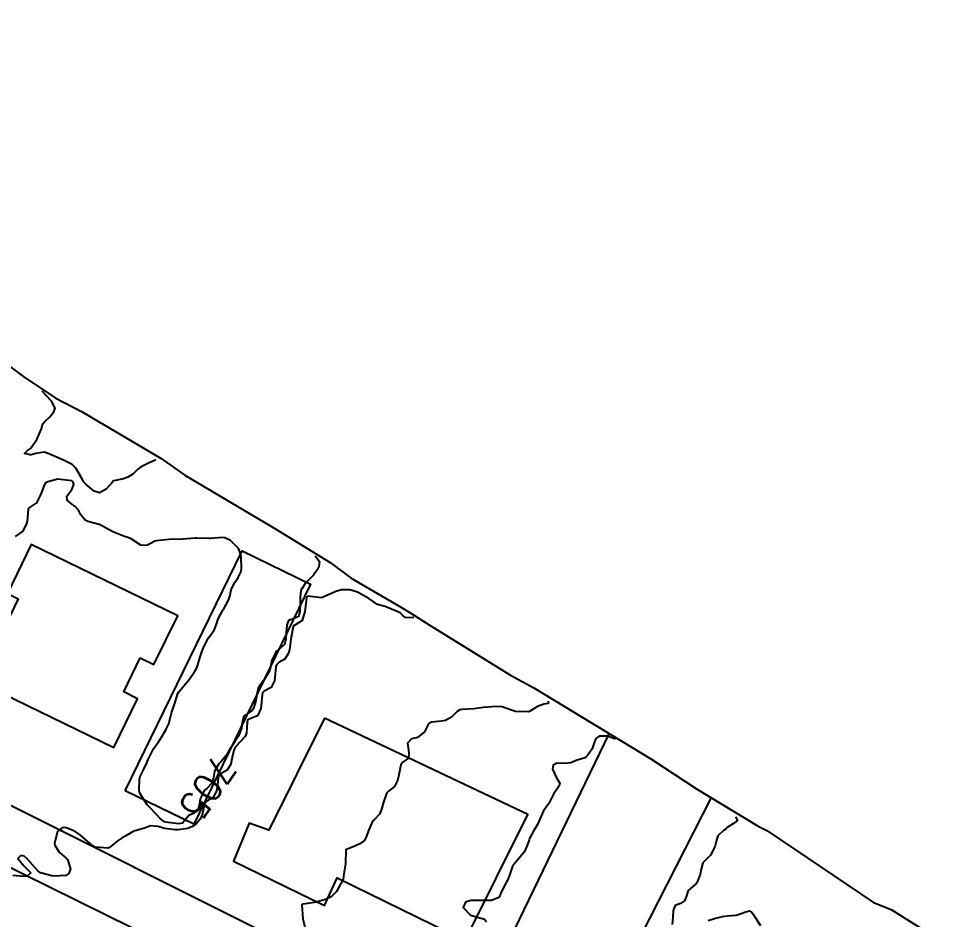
# Model space of a CAD drawing. Header units: metres. Extents: x 286371 to 293043, y 7462578 to 7466404.
# Drawn here: x 286648.7 to 286781, y 7466185.3 to 7466314.2 of the extents above; entities that cross this region are included whole.
import ezdxf
from ezdxf.enums import TextEntityAlignment as Align

# ---------------------------------------------------------------- set-up
doc = ezdxf.new("R2010")
doc.units = ezdxf.units.M
doc.header["$MEASUREMENT"] = 0
for name, color, linetype in [('Area', 45, 'Continuous'), ('Cotas', 45, 'Continuous'), ('Curvas de Nivel 1m', 11, 'Continuous'), ('Curvas de Nivel 5m', 15, 'Continuous'), ('Edificações', 30, 'Continuous'), ('Vias primárias', 230, 'Continuous')]:
    doc.layers.add(name, color=color, linetype=linetype)
doc.styles.add('Style-STANDARD', font='STANDARD.shx')

msp = doc.modelspace()

# ---------------------------------------------------------------- linework, layer by layer
at = {"layer": 'Area'}
msp.add_polyline3d([(286645.69, 7466265.67, 710.74), (286649.44, 7466262.95, 706.94), (286653.9, 7466259.94, 706.98), (286657.77, 7466257.94, 710.44), (286669.06, 7466251.24, 713.68), (286672.47, 7466248.84, 711.72), (286685.33, 7466241.23, 709.6), (286693.23, 7466236.34, 709.7), (286696.26, 7466234.13, 709.85), (286703.24, 7466230.05, 712.78), (286704.8, 7466229.12, 708.76), (286707.55, 7466227.35, 706.24), (286719.04, 7466220.25, 705.5), (286722.38, 7466218.41, 713.91), (286739.13, 7466208.24, 702.66), (286745.68, 7466203.98, 702.56), (286754.47, 7466198.63, 701.76), (286755.71, 7466198, 701.62), (286770.97, 7466187.71, 701.58), (286773.51, 7466186.7, 701.73), (286781, 7466181.97, 702.4)], dxfattribs=at)
at = {"layer": 'Curvas de Nivel 1m', "flags": 128}
for points, elevation in [([(286668.29, 7466251.03), (286667.93, 7466250.88), (286667.38, 7466250.63), (286666.32, 7466250.1), (286666.07, 7466249.96), (286665.75, 7466249.71), (286665.03, 7466249), (286664.3, 7466248.57), (286663.69, 7466248.35), (286662.29, 7466248.03), (286662.11, 7466247.94), (286662, 7466247.77), (286661.21, 7466246.84), (286660.26, 7466246.33), (286659.49, 7466246.59), (286658.28, 7466247.59), (286658.08, 7466247.83), (286657.66, 7466248.46), (286656.85, 7466249.85), (286656.32, 7466250.38), (286655.31, 7466250.89), (286654.34, 7466251.32), (286653, 7466251.9), (286652.36, 7466252.17), (286651.14, 7466251.94), (286650.51, 7466251.79), (286650.35, 7466251.77), (286649.52, 7466251.97), (286649.95, 7466252.37), (286650.36, 7466252.67), (286651.29, 7466253.94), (286651.95, 7466255.47), (286652.06, 7466255.92), (286652.14, 7466256.2), (286652.42, 7466256.56), (286653.13, 7466257.21), (286653.73, 7466257.9), (286653.9, 7466258.45), (286653.4, 7466259.43), (286652.06, 7466260.86)], 707), ([(286691.13, 7466237.33), (286691.71, 7466236.52), (286691.65, 7466235.77), (286691.39, 7466235.33), (286690.86, 7466234.55), (286690.07, 7466233.75), (286689.87, 7466233.54), (286689.68, 7466233.35), (286689.05, 7466232.36), (286688.96, 7466231.36), (286688.96, 7466230.42), (286688.92, 7466229.36), (286688.71, 7466228.65), (286687.99, 7466228.3), (286687.31, 7466228.05), (286687.05, 7466227.39), (286686.95, 7466226.4), (286686.89, 7466225.39), (286686.7, 7466224.63), (286685.92, 7466223.9), (286685.62, 7466223.71), (286685.41, 7466223.41), (286684.92, 7466222.4), (286684.7, 7466221.42), (286684.55, 7466220.75), (286683.86, 7466219.65), (286683.76, 7466219.53), (286683.67, 7466219.44), (286682.94, 7466218.35), (286682.75, 7466217.45), (286682.64, 7466216.62), (286682.27, 7466215.46), (286682.09, 7466215.16), (286681.79, 7466215), (286680.88, 7466214.37), (286680.65, 7466213.48), (286680.57, 7466212.66), (286680.14, 7466211.49), (286679.73, 7466210.9), (286678.81, 7466209.52), (286678.44, 7466208.78), (286677.68, 7466207.86), (286677.5, 7466207.72), (286677.34, 7466207.54), (286676.71, 7466206.5), (286676.54, 7466205.55), (286676.37, 7466204.81), (286675.62, 7466204), (286675.36, 7466203.82), (286675.16, 7466203.57), (286674.64, 7466202.53), (286674.49, 7466201.58), (286674.3, 7466200.86), (286673.57, 7466200.38), (286673.01, 7466200.15), (286672.61, 7466199.61), (286672.12, 7466199.05), (286671.54, 7466198.95), (286670.06, 7466199.13), (286669.55, 7466199.26), (286668.97, 7466199.66), (286667.58, 7466201.13), (286667.06, 7466201.69), (286666.06, 7466203.26), (286665.93, 7466203.71), (286665.98, 7466205.37), (286666.07, 7466205.71), (286666.6, 7466206.76), (286667.01, 7466207.69), (286667.2, 7466208.17), (286667.7, 7466209.13), (286667.89, 7466209.5), (286667.98, 7466209.68), (286668.68, 7466210.71), (286669.31, 7466211.66), (286669.47, 7466211.92), (286669.75, 7466212.41), (286670.15, 7466213.26), (286670.27, 7466213.65), (286670.56, 7466214.86), (286670.83, 7466215.64), (286671.09, 7466216.35), (286671.46, 7466217.63), (286671.58, 7466217.87), (286671.83, 7466218.13), (286673.07, 7466219.6), (286673.87, 7466220.79), (286674.16, 7466221.3), (286674.26, 7466221.58), (286674.64, 7466222.84), (286674.89, 7466223.57), (286675.19, 7466224.3), (286675.87, 7466225.56), (286675.9, 7466225.6), (286675.95, 7466225.65), (286676.72, 7466226.78), (286677, 7466227.54), (286677.23, 7466228.29), (286677.92, 7466229.53), (286677.95, 7466229.58), (286678.01, 7466229.65), (286678.68, 7466230.87), (286678.88, 7466231.51), (286679.09, 7466232.48), (286679.61, 7466233.5), (286679.8, 7466233.77), (286680.08, 7466234.19), (286680.51, 7466235.08), (286680.57, 7466235.49), (286680.51, 7466237.11), (286680.49, 7466237.49), (286680.15, 7466238.38), (286678.99, 7466239.51), (286678.17, 7466239.88), (286677.78, 7466239.92), (286676.17, 7466239.77), (286675.96, 7466239.77), (286674.17, 7466239.84), (286673.92, 7466239.84), (286672.17, 7466239.7), (286672.08, 7466239.7), (286670.16, 7466239.64), (286668.37, 7466239.46), (286668.16, 7466239.4), (286667.03, 7466238.81), (286666.15, 7466238.83), (286664.76, 7466239.73), (286664.17, 7466239.97), (286663.84, 7466240.07), (286662.18, 7466240.73), (286660.27, 7466241.79), (286660.19, 7466241.82), (286658.59, 7466242.22), (286658.2, 7466242.43), (286657.58, 7466243.2), (286657.26, 7466243.84), (286656.75, 7466244.37), (286656.24, 7466244.76), (286655.64, 7466245.26), (286655.6, 7466245.87), (286656.27, 7466246.79), (286656.6, 7466247.52), (286656.5, 7466247.85), (286656.29, 7466248.03), (286654.66, 7466248.25), (286654.29, 7466248.27), (286652.84, 7466247.92), (286652.49, 7466247.72), (286652.27, 7466247.3), (286651.9, 7466246.29), (286651.78, 7466245.93), (286651.25, 7466244.92), (286650.23, 7466244.25), (286650.08, 7466244.1), (286650.03, 7466243.96), (286649.88, 7466242.28), (286649.82, 7466241.96), (286649.29, 7466240.86), (286648.17, 7466240.09)], 706), ([(286724.44, 7466216.49), (286724.44, 7466216.18), (286723.8, 7466216.06), (286722.91, 7466215.73), (286721.79, 7466215.02), (286721.65, 7466214.99), (286719.79, 7466215.02), (286719.61, 7466215.06), (286717.8, 7466215.7), (286716.97, 7466215.76), (286715.79, 7466215.67), (286715.14, 7466215.61), (286713.79, 7466215.42), (286712.09, 7466215.31), (286711.79, 7466215.26), (286711.42, 7466215.02), (286710.59, 7466214.22), (286709.76, 7466213.76), (286709.19, 7466213.63), (286707.76, 7466213.49), (286707.47, 7466213.37), (286707.24, 7466213.08), (286706.73, 7466212.1), (286705.73, 7466211.3), (286705.58, 7466211.25), (286704.89, 7466211.12), (286704.32, 7466210.52), (286704.52, 7466209.12), (286704.44, 7466208.36), (286703.67, 7466207.77), (286703.38, 7466207.42), (286703.3, 7466207.14), (286703.05, 7466205.73), (286702.9, 7466205.15), (286702.48, 7466204.29), (286701.61, 7466203.61), (286701.38, 7466203.4), (286701.26, 7466203.17), (286700.85, 7466201.91), (286700.66, 7466201.18), (286700.36, 7466200.38), (286699.55, 7466199.53), (286699.38, 7466199.37), (286699.27, 7466199.2), (286698.73, 7466198), (286698.47, 7466197.21), (286698.15, 7466196.57), (286697.5, 7466196.09), (286696.9, 7466195.83), (286695.48, 7466195.25), (286695.45, 7466193.25), (286695.18, 7466191.51), (286695.18, 7466191.26), (286695.08, 7466190.92), (286694.15, 7466189.28), (286693.38, 7466188.5), (286692.57, 7466188.11), (286691.37, 7466187.8), (286690.99, 7466187.71), (286689.37, 7466187.46), (286689.28, 7466187.44), (286689.21, 7466187.36), (286689.33, 7466185.35), (286689.8, 7466183.35)], 704), ([(286734.1, 7466211.08), (286732.92, 7466211.5), (286731.74, 7466211.52), (286731.28, 7466211.16), (286731.07, 7466210.71), (286730.72, 7466209.71), (286730.05, 7466208.73), (286729.88, 7466208.54), (286729.69, 7466208.42), (286728.44, 7466208), (286727.68, 7466207.71), (286726.85, 7466207.61), (286725.68, 7466207.62), (286725.14, 7466207.33), (286725.07, 7466206.8), (286725.65, 7466205.55), (286726.1, 7466204.79), (286726.01, 7466204.41), (286725.62, 7466203.84), (286725.22, 7466203.19), (286725.02, 7466202.8), (286724.52, 7466201.88), (286723.79, 7466200.82), (286723.57, 7466200.37), (286722.92, 7466198.84), (286722.4, 7466197.98), (286721.78, 7466196.86), (286721.71, 7466196.66), (286721.5, 7466196), (286721.16, 7466195.2), (286720.95, 7466194.87), (286720.3, 7466194.05), (286719.46, 7466193.08), (286719.38, 7466192.97), (286719.35, 7466192.9), (286718.88, 7466191.45), (286718.63, 7466190.91), (286718.19, 7466190.13), (286717.64, 7466188.92), (286717.57, 7466188.74), (286717.39, 7466188.41), (286716.35, 7466187.97), (286715.38, 7466187.98), (286714.37, 7466187.98), (286713.38, 7466187.96), (286712.62, 7466187.75), (286712.3, 7466187), (286713.35, 7466185.9), (286714.86, 7466185.44), (286715.33, 7466185.31), (286715.61, 7466184.95)], 703), ([(286751.25, 7466199.94), (286751.53, 7466199.41), (286750.95, 7466199.01), (286750.07, 7466198.43), (286749.8, 7466198.16), (286749.53, 7466198), (286748.72, 7466197.24), (286748.48, 7466196.45), (286748.28, 7466195.66), (286747.66, 7466194.46), (286747.57, 7466194.36), (286747.47, 7466194.3), (286746.55, 7466193.38), (286746.33, 7466192.48), (286746.19, 7466191.72), (286745.69, 7466190.49), (286745.58, 7466190.32), (286745.41, 7466190.21), (286744.48, 7466189.43), (286744.18, 7466188.51), (286743.95, 7466187.94), (286743.37, 7466187.57), (286742.62, 7466187.28), (286742.31, 7466186.54), (286742.26, 7466185.62), (286742.19, 7466184.54)], 702), ([(286754.89, 7466184.35), (286753.97, 7466185.74), (286753.51, 7466186.37), (286753.36, 7466186.47), (286753.25, 7466186.48), (286752.86, 7466186.38), (286751.77, 7466185.98), (286751.35, 7466185.85), (286750.04, 7466185.73), (286749.34, 7466185.63), (286748.4, 7466185.39), (286747.33, 7466185.09)], 701)]:
    msp.add_lwpolyline(points, dxfattribs=dict(at, elevation=elevation))
at = {"layer": 'Curvas de Nivel 5m', "elevation": 705, "flags": 128}
msp.add_lwpolyline([(286705.24, 7466228.48), (286704.64, 7466228.46), (286703.99, 7466228.49), (286703.66, 7466228.79), (286703.26, 7466229.14), (286701.14, 7466230.06), (286700.02, 7466230.33), (286698.79, 7466231.21), (286697.17, 7466232.11), (286696.05, 7466232.45), (286694.86, 7466232.46), (286694.05, 7466232.22), (286693.43, 7466231.91), (286692.03, 7466231.31), (286690.04, 7466231.54), (286689.92, 7466231.46), (286689.89, 7466231.35), (286689.67, 7466229.69), (286689.64, 7466229.35), (286689.27, 7466228.07), (286688.19, 7466227.37), (286688.03, 7466227.31), (286687.97, 7466227.14), (286687.66, 7466225.67), (286687.63, 7466225.38), (286687.42, 7466223.88), (286687.27, 7466223.38), (286686.79, 7466222.5), (286685.89, 7466222.06), (286685.57, 7466221.73), (286685.5, 7466221.41), (286685.36, 7466219.91), (286685.27, 7466219.41), (286684.8, 7466218.46), (286683.83, 7466217.95), (286683.57, 7466217.7), (286683.51, 7466217.44), (286683.38, 7466215.86), (286683.32, 7466215.44), (286682.84, 7466214.39), (286681.77, 7466213.98), (286681.44, 7466213.79), (286681.36, 7466213.47), (286681.29, 7466211.92), (286681.1, 7466211.47), (286679.71, 7466209.96), (286679.47, 7466209.51), (286679.15, 7466208.04), (286679.02, 7466207.51), (286678.53, 7466206.65), (286677.65, 7466206.18), (286677.32, 7466205.87), (286677.25, 7466205.54), (286677.09, 7466204.08), (286676.94, 7466203.54), (286676.46, 7466202.7), (286675.59, 7466202.21), (286675.28, 7466201.88), (286675.22, 7466201.57), (286674.95, 7466200.19), (286674.62, 7466199.58), (286674.11, 7466199.02), (286673.54, 7466198.59), (286672.87, 7466198.27), (286671.53, 7466198.09), (286671.07, 7466198.1), (286669.53, 7466198.29), (286668.63, 7466198.57), (286667.54, 7466198.67), (286666.83, 7466198.4), (286665.53, 7466198.02), (286665.3, 7466197.95), (286664.85, 7466197.72), (286664.04, 7466197.22), (286663.51, 7466196.95), (286662.77, 7466196.49), (286661.91, 7466195.77), (286661.69, 7466195.57), (286661.49, 7466195.48), (286659.65, 7466195.64), (286659.49, 7466195.7), (286659.3, 7466195.81), (286657.52, 7466197.35), (286656.78, 7466197.85), (286655.53, 7466198.38), (286654.96, 7466198.45), (286654.24, 7466197.88), (286653.81, 7466196.21), (286653.85, 7466195.9), (286654.49, 7466194.89), (286655.47, 7466194.04), (286655.66, 7466193.86), (286656.09, 7466192.51), (286655.87, 7466191.87), (286655.43, 7466191.57), (286653.86, 7466191.46), (286653.43, 7466191.51), (286651.83, 7466191.93), (286651.44, 7466192.22), (286649.89, 7466193.96), (286649.47, 7466194.31), (286649.02, 7466194.42), (286648.57, 7466193.98), (286649.45, 7466192.93), (286650.43, 7466191.95), (286649.92, 7466191.47), (286649.43, 7466191.4), (286647.87, 7466191.55)], dxfattribs=at)
at = {"layer": 'Edificações'}
msp.add_lwpolyline([(286666.08, 7466222.7), (286668.04, 7466221.75), (286671.44, 7466228.74), (286650.47, 7466238.93), (286647.08, 7466231.93), (286648.63, 7466231.18), (286646.26, 7466226.31), (286644.38, 7466227.22), (286640.99, 7466220.23), (286662.29, 7466209.88), (286665.68, 7466216.87), (286663.71, 7466217.83), (286666.08, 7466222.7)], dxfattribs=at)
for points in [[(286663.94, 7466203.66), (286680.64, 7466238.03), (286690.46, 7466233.26), (286673.76, 7466198.89)], [(286692.46, 7466214.06), (286684.49, 7466198.06), (286681.66, 7466199.03), (286679.42, 7466193.6), (286692.46, 7466187.28), (286694.25, 7466191.22), (286712.58, 7466182.28), (286721.52, 7466200.29)]]:
    msp.add_lwpolyline(points, close=True, dxfattribs=at)
at = {"layer": 'Vias primárias', "elevation": 710.97}
msp.add_lwpolyline([(286573, 7466310.62), (286553.56, 7466314.22), (286548.94, 7466311.84), (286536.08, 7466263.94), (286530.07, 7466242.53, 0.175947), (286530.48, 7466237.12, 0.246385), (286534.86, 7466233.69), (286583.67, 7466222.06), (286618.81, 7466213.21), (286635.43, 7466207.63), (286694.86, 7466177.9), (286703.72, 7466173.44, 0.092573), (286707.17, 7466172.44, 0.224765), (286715.61, 7466175.48), (286733.19, 7466211.84)], format="xyb", dxfattribs=at)
at = {"layer": 'Vias primárias'}
msp.add_lwpolyline([(286680.6, 7466176.3), (286637.39, 7466197.6), (286626.02, 7466203.24, 0.028528), (286620.21, 7466205.72, 0.036889), (286609.66, 7466208.67), (286575.37, 7466215.94), (286543.27, 7466223.92), (286508.18, 7466232.18), (286476.51, 7466239.88), (286436.54, 7466248.74), (286390.8, 7466259.48), (286381.9, 7466261.68)], format="xyb", dxfattribs=at)
msp.add_lwpolyline([(286747.74, 7466202.72), (286728.84, 7466165.56)], dxfattribs=at)

# ---------------------------------------------------------------- texts
at = {"layer": 'Cotas', "style": 'Style-STANDARD'}
msp.add_text('705', height=4, rotation=235.3646, dxfattribs=at).set_placement((286675.72, 7466204.12, 705), align=Align.MIDDLE_CENTER)

doc.saveas('drawing.dxf')
